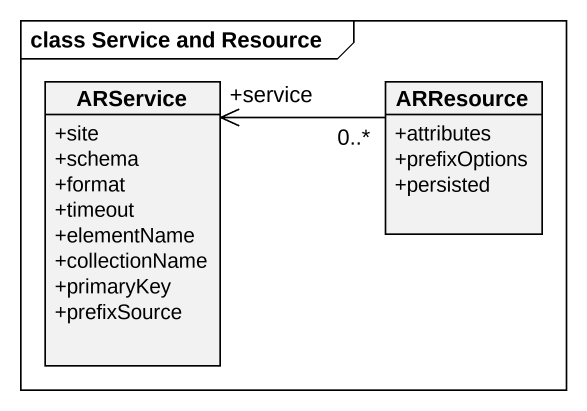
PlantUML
@startuml
mainframe class Service and Resource
hide circle
hide empty members
skinparam classAttributeIconSize 0
class ARService {
  +site
  +schema
  +format
  +timeout
  +elementName
  +collectionName
  +primaryKey
  +prefixSource
}
class ARResource {
  +attributes
  +prefixOptions
  +persisted
}
ARResource "0..*" -left-> "+service" ARService
@enduml
